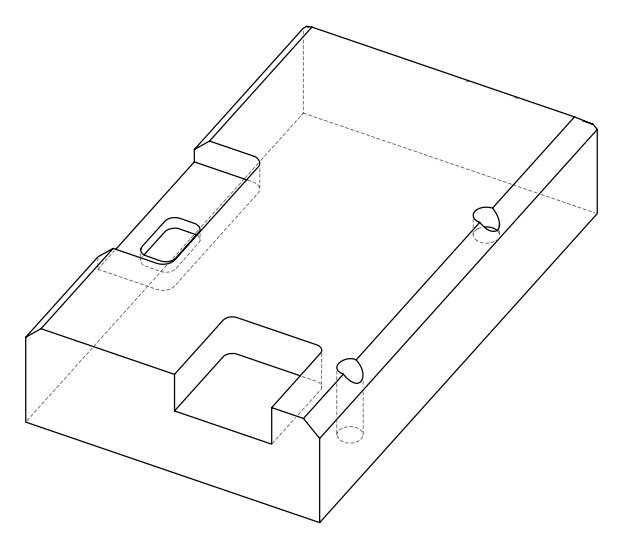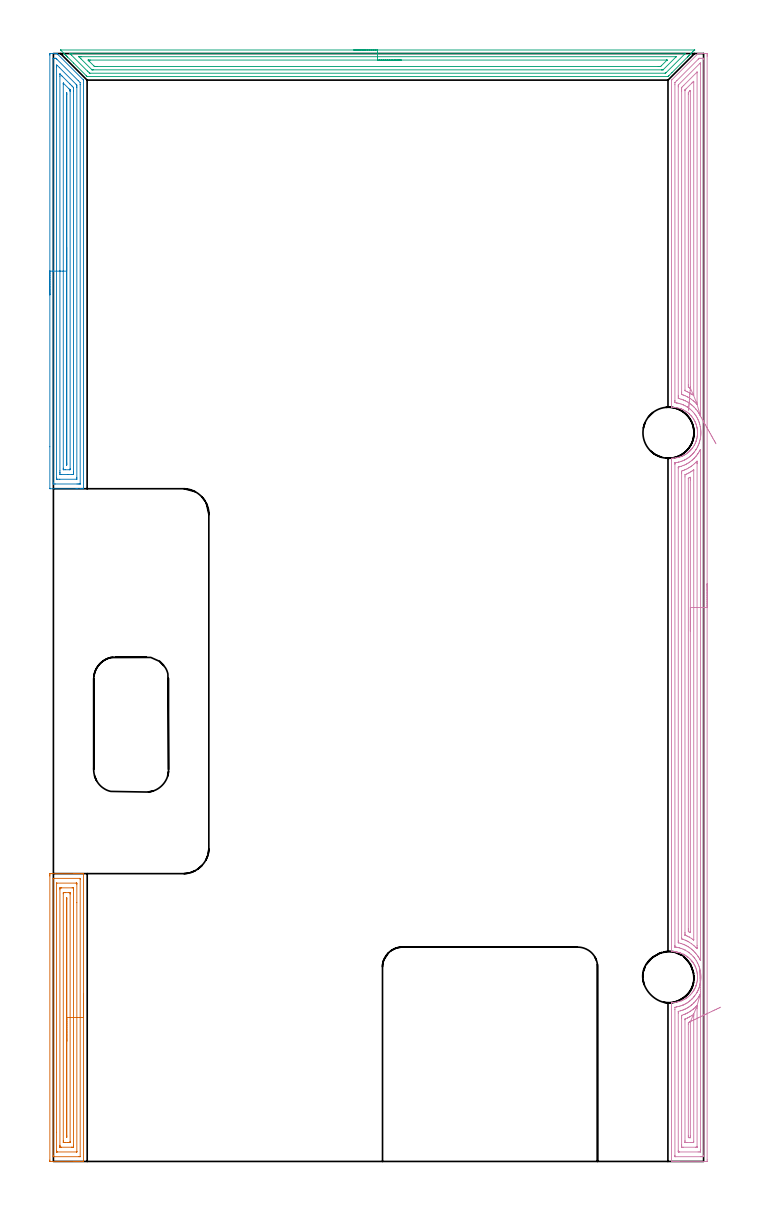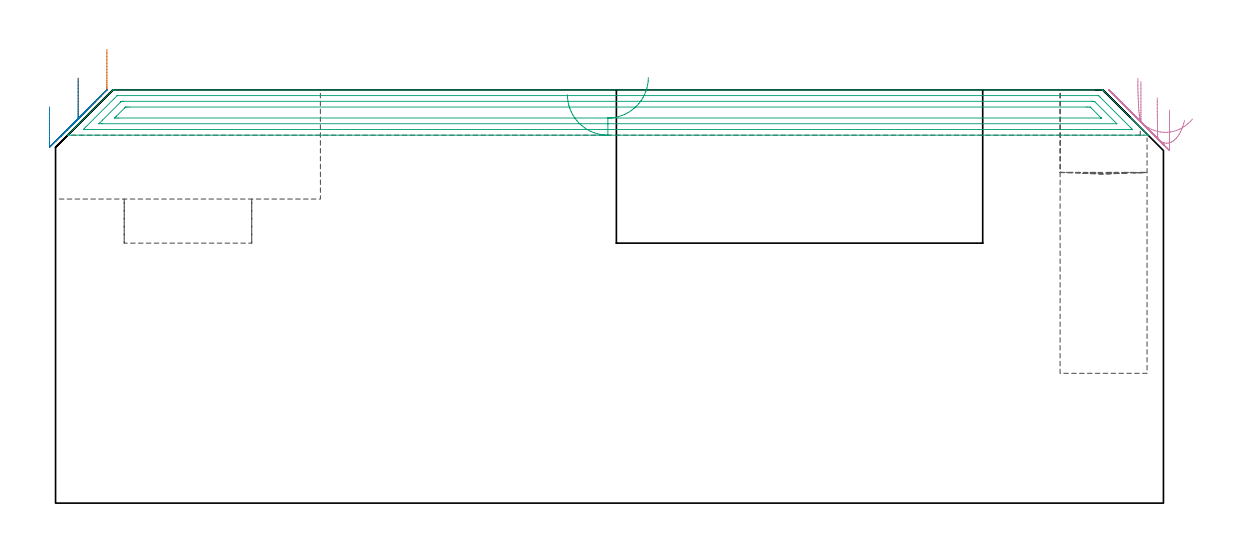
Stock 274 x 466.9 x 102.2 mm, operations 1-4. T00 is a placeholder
(PLAN: 9 operations, 2 tool changes, 96.5 min)
(1 AREA_MILL | FG_CHAMFER_SURFACE | UGT0205_001 | 5.99 min | 12941 mm3)
(2 AREA_MILL_1 | FG_CHAMFER_SURFACE_1 | UGT0205_001 | 8.75 min | 19200 mm3)
(3 AREA_MILL_2 | FG_CHAMFER_SURFACE_2 | UGT0205_001 | 8.49 min | 16510 mm3)
(4 AREA_MILL_3 | FG_CHAMFER_SURFACE_3 | UGT0205_001 | 21.72 min | 51823 mm3)
(5 MILL_RECTANGULAR_POCKET | POCKET_RECTANGULAR_STRAIGHT | NXT0201_012 | Follow Part, ap 4, ae 75% | 3.31 min | 65140 mm3)
(6 MILL_SLOT | SLOT_PARTIAL_RECTANGULAR | NXT0201_012 | Follow Part, ap 4, ae 75% | 20.28 min | 309011 mm3)
(7 MILL_SLOT_1 | SLOT_PARTIAL_RECTANGULAR_1 | NXT0201_012 | Follow Part, ap 4, ae 75% | 26.39 min | 237697 mm3)
(8 MILL_BLIND_HOLE_FROM_SOLID_MATERIAL | STEP1POCKET | NXT0201_012 | Spiral | 1.52 min | 24594 mm3)
(9 INDEXABLE_INSERT_DRILL_BLIND_HOLE_FROM_SOLID | STEP1POCKET_1 | NXT0302_014 | 0.09 min | 6547 mm3)
(TOOL UGT0205_001 | Chamfer Mill 20 x 3 x 45 deg. | D20 FL50 Z2)
(TOOL NXT0201_012 | ENDMILL 16mm [2P460-1600-NA 1630] | D16 FL38 Z6)
(TOOL NXT0302_014 | Index. Insert Drill 21.5mm [880-D2150L25-03] | D21.5 PA176 FL65 Z2)
(OP 1 AREA_MILL)
G17 G21 G94 G90
T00 M6
G54
G17 G0 G90 X12.7 Y70.65 S1061 M3
G43 Z112.2 H0
G94 G1 Y70.612 Z111.328 F250.
Y70.498 Z110.463
Y70.309 Z109.612
Y70.047 Z108.78
Y69.713 Z107.974
Y69.31 Z107.2
Y68.841 Z106.464
Y68.31 Z105.772
Y67.721 Z105.129
Y67.078 Z104.539
Y66.386 Z104.008
Y65.65 Z103.54
Y64.876 Z103.137
Y64.07 Z102.803
Y63.238 Z102.541
Y62.386 Z102.352
Y61.522 Z102.238
Y60.65 Z102.2
Y0.127
X12.694 Y0.01 Z102.192
X12.429 Y0. Z101.927
X11.721 Z101.22
X10.961 Z100.46
X10.458 Z99.954
X10.206 Z99.703
X9.574 Z99.071
X9.323 Z98.82
X8.691 Z98.185
X-1.245 Z88.252
X-1.342 Y0.002 Z88.155
X-1.491 Y0.01 Z88.005
X-1.499 Y0.16 Z87.999
X-1.5 Y0.572 Z88.
Y120.318
X-1.499 Y120.728 Z88.001
X-1.494 Y121.202 Z88.003
X-1.491 Y121.292 Z88.006
X-1.024 Y121.296 Z88.473
X-0.457 Y121.3 Z89.04
X8.691 Z98.185
X9.323 Z98.82
X9.574 Z99.071
X10.206 Z99.703
X10.458 Z99.954
X10.961 Z100.46
X11.721 Z101.22
X12.224 Z101.723
X12.43 Y121.299 Z101.929
X12.694 Y121.29 Z102.192
X12.7 Y121.173 Z102.2
Y60.65
X11.286 Z100.786
X11.285 Y2.143 Z100.785
X11.284 Y2.039 Z100.784
X11.282 Y2.015 Z100.782
X11.28 Y2.01 Z100.78
X11.255 Y2.007 Z100.755
X11.156 Y2.003 Z100.656
X10.807 Y2. Z100.307
X0.207 Y2.001 Z89.707
X0.018 Y2.006 Z89.518
X-0.061 Y2.01 Z89.439
X-0.079 Y2.02 Z89.421
X-0.081 Y2.054 Z89.419
X-0.084 Y2.135 Z89.416
X-0.086 Y2.296 Z89.414
Y2.352
X-0.085 Y119.157 Z89.415
X-0.084 Y119.261 Z89.416
X-0.082 Y119.285 Z89.418
X-0.08 Y119.29 Z89.42
X-0.055 Y119.293 Z89.445
X0.044 Y119.297 Z89.544
X0.393 Y119.3 Z89.893
X10.993 Y119.299 Z100.493
X11.182 Y119.294 Z100.682
X11.261 Y119.29 Z100.761
X11.279 Y119.28 Z100.779
X11.281 Y119.246 Z100.781
X11.284 Y119.165 Z100.784
X11.286 Y119.004 Z100.786
Y118.948
Y60.65
X9.872 Z99.372
X9.871 Y4.132 Z99.371
X9.87 Y4.057 Z99.37
X9.868 Y4.021 Z99.368
X9.866 Y4.011 Z99.366
X9.836 Y4.007 Z99.336
X9.705 Y4.001 Z99.205
X1.626 Y4. Z91.126
X1.495 Y4.002 Z90.995
X1.408 Y4.005 Z90.908
X1.342 Y4.01 Z90.842
X1.335 Y4.035 Z90.835
X1.333 Y4.132 Z90.833
X1.329 Y4.43 Z90.829
X1.328 Y12.275 Z90.828
X1.329 Y117.168 Z90.829
X1.33 Y117.243 Z90.83
X1.332 Y117.279 Z90.832
X1.334 Y117.289 Z90.834
X1.364 Y117.293 Z90.864
X1.495 Y117.299 Z90.995
X9.574 Y117.3 Z99.074
X9.705 Y117.298 Z99.205
X9.793 Y117.295 Z99.293
X9.858 Y117.29 Z99.358
X9.865 Y117.265 Z99.365
X9.867 Y117.168 Z99.367
X9.871 Y116.87 Z99.371
X9.872 Y109.062 Z99.372
Y60.65
X8.457 Z97.957
Y6.802
X8.454 Y6.151 Z97.954
X8.451 Y6.055 Z97.951
X8.448 Y6.01 Z97.948
X8.405 Y6.008 Z97.905
X8.206 Y6.004 Z97.706
X7.808 Y6. Z97.308
X7.721 Z97.221
X3.305 Z92.805
X2.968 Y6.002 Z92.468
X2.799 Y6.006 Z92.299
X2.759 Y6.01 Z92.259
X2.749 Y6.014 Z92.249
X2.747 Y6.027 Z92.247
X2.745 Y6.081 Z92.245
X2.743 Y6.566 Z92.243
Y6.802
Y114.498
X2.746 Y115.149 Z92.246
X2.749 Y115.245 Z92.249
X2.752 Y115.29 Z92.252
X2.795 Y115.292 Z92.295
X2.994 Y115.296 Z92.494
X3.392 Y115.3 Z92.892
X3.479 Z92.979
X7.895 Z97.395
X8.232 Y115.298 Z97.732
X8.401 Y115.294 Z97.901
X8.441 Y115.29 Z97.941
X8.451 Y115.286 Z97.951
X8.453 Y115.273 Z97.953
X8.455 Y115.219 Z97.955
X8.457 Y114.734 Z97.957
Y114.498
Y60.65
X7.043 Z96.543
Y8.464
X7.041 Y8.344 Z96.541
X7.036 Y8.106 Z96.536
X7.027 Y8.009 Z96.527
X6.997 Y8.006 Z96.497
X6.925 Y8.004 Z96.425
X6.619 Y8. Z96.119
X6.042 Z95.542
X4.853 Z94.353
X4.275 Y8.002 Z93.775
X4.193 Y8.006 Z93.693
X4.171 Y8.009 Z93.671
X4.164 Y8.014 Z93.664
X4.162 Y8.066 Z93.662
X4.159 Y8.224 Z93.659
X4.157 Y8.701 Z93.657
Y112.836
X4.159 Y112.956 Z93.659
X4.164 Y113.194 Z93.664
X4.173 Y113.291 Z93.673
X4.203 Y113.294 Z93.703
X4.275 Y113.296 Z93.775
X4.581 Y113.3 Z94.081
X5.158 Z94.658
X6.347 Z95.847
X6.925 Y113.298 Z96.425
X7.007 Y113.294 Z96.507
X7.029 Y113.291 Z96.529
X7.036 Y113.286 Z96.536
X7.038 Y113.234 Z96.538
X7.041 Y113.075 Z96.541
X7.043 Y112.837 Z96.543
Y112.718
Y60.65
X5.629 Z95.129
Y10.778
X5.625 Y10.362 Z95.125
X5.622 Y10.305 Z95.122
X5.601 Y10.081 Z95.101
X5.578 Y10.362 Z95.078
X5.575 Y10.421 Z95.075
X5.572 Y10.836 Z95.072
Y110.521
X5.576 Y110.938 Z95.076
X5.578 Y110.995 Z95.078
X5.599 Y111.219 Z95.099
X5.622 Y110.938 Z95.122
X5.625 Y110.879 Z95.125
X5.628 Y110.464 Z95.128
X5.629 Y60.65 Z95.129
Y59.778 Z95.167
Y58.913 Z95.281
Y58.062 Z95.47
Y57.23 Z95.732
Y56.424 Z96.066
Y55.65 Z96.469
Y54.914 Z96.937
Y54.222 Z97.468
Y53.579 Z98.058
Y52.99 Z98.701
Y52.458 Z99.393
Y51.99 Z100.129
Y51.587 Z100.903
Y51.253 Z101.709
Y50.991 Z102.541
Y50.802 Z103.392
Y50.688 Z104.257
Y50.65 Z105.129
G0 Z112.2
M5
M2
(OP 2 AREA_MILL_1)
G17 G21 G94 G90
T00 M6
G54
G17 G0 G90 X-1.5 Y365.2 S1061 M3
G43 Z112.2 H0
Z98.
G94 G1 Y365.238 Z97.128 F250.
Y365.352 Z96.264
Y365.541 Z95.412
Y365.803 Z94.58
Y366.137 Z93.774
Y366.54 Z93.
Y367.008 Z92.264
Y367.54 Z91.572
Y368.129 Z90.929
Y368.772 Z90.34
Y369.464 Z89.808
Y370.2 Z89.34
Y370.974 Z88.937
Y371.78 Z88.603
Y372.612 Z88.341
Y373.464 Z88.152
Y374.328 Z88.038
Y375.2 Z88.
Y466.287
X-1.498 Y466.494 Z88.002
X-1.491 Y466.897 Z88.005
X-1.353 Y466.9 Z88.144
X-0.141 Z89.355
X0.511 Z90.011
X1.184 Z90.683
X1.297 Z90.796
X1.51 Y466.89 Z91.005
X1.626 Y466.775 Z91.124
X1.668 Y466.733 Z91.166
X12.666 Y455.735 Z102.165
X12.677 Y455.722 Z102.176
X12.695 Y455.695 Z102.19
X12.7 Y455.571 Z102.2
Y283.667
X12.697 Y283.509 Z102.188
X12.688 Y283.507 Z102.179
X12.345 Y283.5 Z101.844
X12. Z101.5
X11.341 Z100.836
X10.128 Z99.625
X9.574 Z99.069
X-1.302 Y283.501 Z88.196
X-1.492 Y283.51 Z88.006
X-1.499 Y283.701 Z87.999
X-1.5 Y301.192 Z88.
Y375.2
X-0.086 Z89.414
X-0.085 Y464.71 Z89.415
X-0.084 Y464.815 Z89.416
X-0.081 Y464.866 Z89.419
X-0.08 Y464.884 Z89.42
X-0.047 Y464.89 Z89.453
X0.35 Y464.898 Z89.85
X0.742 Y464.899 Z90.242
X0.874 Y464.898 Z90.374
X0.979 Y464.894 Z90.479
X1.047 Y464.89 Z90.547
X1.091 Y464.849 Z90.591
X1.448 Y464.501 Z90.948
X10.458 Y455.492 Z99.958
X11.266 Y454.678 Z100.766
X11.284 Y453.842 Z100.784
X11.285 Y453.785 Z100.785
Y285.69
X11.284 Y285.585 Z100.784
X11.281 Y285.534 Z100.781
X11.28 Y285.516 Z100.78
X11.247 Y285.51 Z100.747
X10.85 Y285.502 Z100.35
X10.458 Y285.501 Z99.958
X9.969 Y285.5 Z99.469
X0.742 Y285.501 Z90.242
X0.252 Y285.503 Z89.752
X0.026 Y285.51 Z89.526
X-0.079 Y285.516 Z89.421
X-0.085 Y285.843 Z89.415
Y285.899
X-0.086 Y375.2 Z89.414
X1.328 Z90.828
X1.329 Y461.228 Z90.829
X1.333 Y461.822 Z90.833
X1.335 Y462.115 Z90.835
X1.626 Y461.868 Z91.126
X1.677 Y461.822 Z91.177
X2.509 Y460.992 Z92.009
X9.574 Y453.925 Z99.074
X9.713 Y453.785 Z99.213
X9.854 Y453.634 Z99.354
X9.864 Y453.491 Z99.364
X9.869 Y452.892 Z99.369
X9.871 Y452.592 Z99.371
Y288.278
X9.867 Y287.685 Z99.367
X9.865 Y287.537 Z99.365
X9.861 Y287.51 Z99.361
X9.818 Y287.506 Z99.318
X9.756 Y287.501 Z99.256
X2.692 Y287.5 Z92.192
X1.808 Y287.501 Z91.308
X1.626 Y287.503 Z91.126
X1.443 Y287.509 Z90.943
X1.335 Y287.515 Z90.835
X1.332 Y287.585 Z90.832
X1.331 Y287.685 Z90.831
X1.329 Y287.985 Z90.829
X1.328 Y375.2 Z90.828
X2.743 Z92.243
Y457.357
X2.745 Y458.011 Z92.245
X2.748 Y458.25 Z92.248
X2.75 Y458.286 Z92.25
X2.757 Y458.282 Z92.257
X2.798 Y458.25 Z92.298
X3.392 Y457.659 Z92.892
X3.695 Y457.357 Z93.195
X6.925 Y454.127 Z96.425
X7.266 Y453.785 Z96.766
X7.808 Y453.239 Z97.308
X8.148 Y452.892 Z97.648
X8.45 Y452.558 Z97.95
X8.455 Y452.238 Z97.955
X8.457 Y451.106 Z97.957
Y290.601
X8.456 Y290.364 Z97.956
X8.45 Y289.715 Z97.95
X8.442 Y289.51 Z97.942
X7.779 Y289.5 Z97.279
X6.042 Z95.542
X3.363 Z92.863
X2.959 Y289.506 Z92.459
X2.763 Y289.51 Z92.263
X2.75 Y289.619 Z92.25
X2.745 Y290.126 Z92.245
X2.743 Y290.364 Z92.243
Y291.021
Y375.2
X4.157 Z93.657
Y454.024
X4.158 Y454.263 Z93.658
X4.161 Y454.422 Z93.661
X4.163 Y454.434 Z93.663
X4.164 Z93.664
X4.176 Y454.425 Z93.676
X4.199 Y454.403 Z93.699
X6.603 Y451.999 Z96.103
X6.925 Y451.674 Z96.425
X6.993 Y451.602 Z96.493
X7.025 Y451.565 Z96.525
X7.036 Y451.53 Z96.536
X7.038 Y451.464 Z96.538
X7.042 Y451.225 Z96.542
X7.043 Y451.106 Z96.543
Y450.986
Y292.031
X7.036 Y291.52 Z96.536
X7.004 Y291.51 Z96.504
X6.925 Y291.507 Z96.425
X6.683 Y291.501 Z96.183
X4.918 Y291.5 Z94.418
X4.275 Y291.507 Z93.775
X4.184 Y291.51 Z93.684
X4.164 Y291.513 Z93.664
X4.161 Y291.632 Z93.661
X4.159 Y291.791 Z93.659
X4.157 Y292.031 Z93.657
Y292.15
Y375.2
X5.571 Z95.071
Y449.795
X5.576 Y450.213 Z95.076
X5.578 Y450.27 Z95.078
X5.599 Y450.477 Z95.099
X5.622 Y450.213 Z95.122
X5.628 Y449.795 Z95.128
Y449.737
X5.629 Y294.354 Z95.129
X5.627 Y293.936 Z95.127
X5.623 Y293.555 Z95.123
X5.622 Y293.516 Z95.122
X5.585 Y293.505 Z95.085
X5.578 Y293.51 Z95.078
X5.575 Y293.515 Z95.075
X5.571 Y293.936 Z95.071
Y293.995
Y375.2
Y376.072 Z95.109
Y376.936 Z95.223
Y377.788 Z95.412
Y378.62 Z95.674
Y379.426 Z96.008
Y380.2 Z96.411
Y380.936 Z96.88
Y381.628 Z97.411
Y382.271 Z98.
Y382.86 Z98.643
Y383.392 Z99.335
Y383.86 Z100.071
Y384.263 Z100.845
Y384.597 Z101.651
Y384.859 Z102.483
Y385.048 Z103.335
Y385.162 Z104.2
Y385.2 Z105.071
G0 Z112.2
M5
M2
(OP 3 AREA_MILL_2)
G17 G21 G94 G90
T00 M6
G54
G17 G0 G90 X126.6 Y468.4 S1061 M3
G43 Z112.2 H0
Z101.
G94 G1 X126.638 Z100.128 F250.
X126.752 Z99.264
X126.941 Z98.412
X127.203 Z97.58
X127.537 Z96.774
X127.94 Z96.
X128.409 Z95.264
X128.94 Z94.572
X129.529 Z93.929
X130.172 Z93.34
X130.864 Z92.809
X131.6 Z92.34
X132.374 Z91.937
X133.18 Z91.603
X134.012 Z91.341
X134.864 Z91.152
X135.729 Z91.038
X136.6 Z91.
X270.131
X270.188 Y468.399 Z90.999
Y468.396 Z91.002
Y468.389 Z91.009
X270.123 Y468.323 Z91.076
X269.983 Y468.183 Z91.217
X269.411 Y467.609 Z91.787
X268.901 Y467.101 Z92.299
X268.7 Y466.899 Z92.499
X268.538 Y466.735 Z92.66
X268.378 Y466.577 Z92.82
X268.254 Y466.453 Z92.945
X268.1 Y466.298 Z93.097
X267.95 Y466.149 Z93.249
X267.808 Y466.007 Z93.391
X267.663 Y465.861 Z93.535
X267.521 Y465.72 Z93.677
X267.361 Y465.56 Z93.837
X267.225 Y465.423 Z93.973
X260.667 Y458.867 Z100.533
X259.354 Y457.553 Z101.845
X259.328 Y457.528 Z101.871
X259.062 Y457.264 Z102.133
X258.994 Y457.204 Z102.189
X258.882 Y457.2 Z102.2
X14.318
X14.205 Y457.204 Z102.189
X14.132 Y457.266 Z102.13
X13.872 Y457.528 Z101.871
X13.846 Y457.553 Z101.845
X8.516 Y462.883 Z96.515
X5.975 Y465.423 Z93.973
X5.839 Y465.56 Z93.838
X5.679 Y465.72 Z93.677
X5.537 Y465.861 Z93.535
X5.392 Y466.007 Z93.391
X5.25 Y466.149 Z93.249
X5.1 Y466.298 Z93.097
X4.946 Y466.453 Z92.945
X4.822 Y466.577 Z92.82
X4.663 Y466.735 Z92.66
X4.5 Y466.899 Z92.499
X3.009 Y468.392 Z91.006
X3.116 Y468.398 Z91.002
X3.161 Y468.4 Z91.
X136.6
Y466.986 Z92.414
X265.833 Y466.985 Z92.415
X266.023 Y466.984 Z92.416
X266.217 Y466.982 Z92.418
X266.316 Y466.978 Z92.422
X266.271 Y466.929 Z92.471
X266.119 Y466.771 Z92.629
X266.023 Y466.672 Z92.728
X265.833 Y466.483 Z92.917
X258.324 Y458.975 Z100.425
X257.989 Y458.645 Z100.755
X257.96 Y458.622 Z100.778
X257.941 Y458.619 Z100.781
X257.894 Y458.616 Z100.784
X257.799 Y458.615 Z100.785
X15.386
X15.299 Y458.617 Z100.783
X15.256 Y458.62 Z100.78
X15.238 Y458.623 Z100.777
X15.211 Y458.644 Z100.756
X14.548 Y459.302 Z100.098
X14.318 Y459.531 Z99.869
X7.552 Y466.298 Z93.102
X7.178 Y466.675 Z92.725
X6.931 Y466.931 Z92.469
X6.889 Y466.979 Z92.421
X6.974 Y466.981 Z92.419
X7.178 Y466.984 Z92.416
X7.368 Y466.985 Z92.415
X8.07 Y466.986 Z92.414
X136.6
Y465.572 Z93.828
X262.35 Y465.571 Z93.829
X262.452 Y465.568 Z93.832
X262.455 Y465.566 Z93.834
X262.456 Y465.561 Z93.839
X262.452 Y465.553 Z93.847
X257.077 Y460.177 Z99.223
X256.977 Y460.084 Z99.316
X256.936 Y460.047 Z99.353
X256.894 Y460.035 Z99.365
X256.809 Y460.033 Z99.367
X256.507 Y460.029 Z99.371
X256.356
X256.204 Y460.028 Z99.372
X16.845 Y460.029 Z99.371
X16.542 Y460.031 Z99.369
X16.341 Y460.034 Z99.366
X16.274 Y460.036 Z99.364
X16.261 Y460.046 Z99.354
X16.232 Y460.071 Z99.329
X16.122 Y460.177 Z99.223
X16.103 Y460.196 Z99.204
X11.64 Y464.659 Z94.741
X10.878 Y465.423 Z93.977
X10.748 Y465.556 Z93.844
X10.747 Y465.567 Z93.833
X10.748 Y465.568 Z93.832
X11.489 Y465.571 Z93.829
X11.64
X136.6 Y465.572 Z93.828
Y464.157 Z95.243
X258.498
X258.549 Y464.156 Z95.244
X258.581 Y464.153 Z95.247
X258.59 Y464.15 Z95.25
X258.588 Y464.145 Z95.255
X258.555 Y464.106 Z95.294
X258.5 Y464.049 Z95.351
X256.204 Y461.754 Z97.646
X255.961 Y461.519 Z97.881
X255.895 Y461.455 Z97.945
X255.798 Y461.449 Z97.951
X255.312 Y461.445 Z97.955
X254.912 Y461.443 Z97.957
X18.381
X17.888 Y461.444 Z97.956
X17.485 Y461.446 Z97.954
X17.367 Y461.45 Z97.95
X17.306 Y461.455 Z97.945
X17.181 Y461.575 Z97.825
X16.996 Y461.754 Z97.646
X15.075 Y463.674 Z95.726
X14.945 Y463.807 Z95.593
X14.704 Y464.057 Z95.343
X14.621 Y464.152 Z95.248
X14.648 Y464.153 Z95.247
X14.72 Y464.155 Z95.245
X15.211 Y464.157 Z95.243
X15.61
X136.6
X137.472 Z95.281
X138.337 Z95.395
X139.188 Z95.583
X140.02 Z95.846
X140.826 Z96.18
X141.6 Z96.582
X142.336 Z97.051
X143.028 Z97.582
X143.671 Z98.172
X144.261 Z98.815
X144.792 Z99.507
X145.26 Z100.243
X145.663 Z101.017
X145.997 Z101.823
X146.259 Z102.655
X146.448 Z103.506
X146.562 Z104.371
X146.6 Z105.243
G0 Z112.2
M5
M2
(OP 4 AREA_MILL_3)
G17 G21 G94 G90
T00 M6
G54
G17 G0 G90 X275.5 Y243.45 S1061 M3
G43 Z112.2 H0
Z97.2
G94 G1 Y243.412 Z96.328 F250.
Y243.298 Z95.463
Y243.109 Z94.612
Y242.847 Z93.78
Y242.513 Z92.974
Y242.11 Z92.2
Y241.642 Z91.464
Y241.11 Z90.772
Y240.521 Z90.129
Y239.878 Z89.54
Y239.186 Z89.008
Y238.45 Z88.54
Y237.676 Z88.137
Y236.87 Z87.803
Y236.038 Z87.541
Y235.186 Z87.352
Y234.322 Z87.238
Y233.45 Z87.2
Y0.624
X275.499 Y0.024 Z87.199
X275.497 Y0.002 Z87.201
X275.462 Y0. Z87.235
X263.593 Z99.101
X263.061 Z99.636
X262.712 Z99.984
X262.18 Z100.516
X261.831 Z100.864
X261.133 Z101.567
X260.856 Z101.844
X260.503 Y0.006 Z102.187
Y0.007 Z102.188
X260.5 Y0.175 Z102.2
Y0.177
Y66.763
X260.502 Y66.942 Z102.189
X260.69 Y66.951 Z102.003
X260.859 Y66.955 Z101.84
X260.891 Y66.957 Z101.809
X260.997 Y66.962 Z101.703
X261.237 Y66.973 Z101.458
X261.39 Y66.988 Z101.303
X262.114 Y67.056 Z100.581
X262.993 Y67.21 Z99.706
X263.593 Y67.368 Z99.105
X263.87 Y67.441 Z98.829
X264.501 Y67.656 Z98.199
X264.698 Y67.724 Z98.001
X264.746 Y67.744 Z97.953
X264.915 Y67.82 Z97.781
X265.217 Y67.954 Z97.483
X265.623 Y68.152 Z97.076
X265.797 Y68.246 Z96.902
X266.037 Y68.377 Z96.662
X266.108 Y68.419 Z96.591
X266.445 Y68.617 Z96.254
X266.499 Y68.652 Z96.199
X266.783 Y68.848 Z95.915
X266.942 Y68.957 Z95.757
X267.119 Y69.088 Z95.58
X267.377 Y69.28 Z95.323
X267.659 Y69.511 Z95.041
X268.253 Y70.062 Z94.445
X268.586 Y70.404 Z94.112
X269.13 Y71.039 Z93.569
X269.33 Y71.297 Z93.368
X269.356 Y71.336 Z93.341
X269.636 Y71.74 Z93.062
X269.926 Y72.191 Z92.772
X269.99 Y72.298 Z92.707
X270.006 Y72.325 Z92.692
X270.21 Y72.702 Z92.488
X270.313 Y72.907 Z92.386
X270.402 Y73.084 Z92.297
X270.599 Y73.529 Z92.098
X270.644 Y73.64 Z92.055
X270.695 Y73.767 Z92.004
X270.752 Y73.913 Z91.943
X270.778 Y73.978 Z91.918
X270.821 Y74.094 Z91.877
X270.883 Y74.267 Z91.815
X271.062 Y74.871 Z91.635
X271.175 Y75.317 Z91.523
X271.266 Y75.765 Z91.43
X271.339 Y76.211 Z91.358
X271.392 Y76.658 Z91.306
X271.404 Y76.806 Z91.294
X271.425 Y77.104 Z91.269
X271.431 Y77.327 Z91.258
X271.439 Y77.462
Y77.481 Z91.257
Y77.488
X271.442 Y77.551 Z91.255
X271.44 Y77.688 Z91.253
X271.439 Y77.977 Z91.258
X271.438 Y77.998 Z91.257
X271.431 Y78.074
X271.417 Y78.445 Z91.281
X271.415 Y78.462 Z91.282
X271.394 Y78.676 Z91.299
X271.378 Y78.866 Z91.32
X271.376 Y78.892 Z91.322
X271.324 Y79.275 Z91.372
X271.316 Y79.338 Z91.38
X271.237 Y79.786 Z91.46
X271.14 Y80.232 Z91.559
X271.037 Y80.616 Z91.661
X271.02 Y80.68 Z91.678
X270.886 Y81.125 Z91.812
X270.718 Y81.579 Z91.982
X270.536 Y82.018 Z92.161
X270.372 Y82.37 Z92.327
X270.326 Y82.468 Z92.373
X270.129 Y82.85 Z92.568
X270.097 Y82.912 Z92.6
X270.005 Y83.075 Z92.691
X269.869 Y83.297 Z92.826
X269.78 Y83.443 Z92.917
X269.763 Y83.47 Z92.935
X269.582 Y83.744 Z93.116
X269.542 Y83.805 Z93.156
X269.469 Y83.903 Z93.227
X269.368 Y84.042 Z93.331
X269.23 Y84.23 Z93.47
X269.148 Y84.34 Z93.551
X269.13 Y84.364 Z93.569
X269.043 Y84.474 Z93.657
X268.995 Y84.534 Z93.705
X268.855 Y84.699 Z93.845
X268.632 Y84.936 Z94.067
X268.253 Y85.339 Z94.446
X267.994 Y85.592 Z94.705
X267.559 Y85.961 Z95.137
X267.377 Y86.118 Z95.323
X267.365 Y86.127 Z95.335
X267.119 Y86.317 Z95.577
X266.972 Y86.425 Z95.727
X266.891 Y86.485 Z95.809
X266.5 Y86.744 Z96.2
X266.287 Y86.872 Z96.413
X266.065 Y87.007 Z96.635
X266.002 Y87.041 Z96.698
X265.797 Y87.154 Z96.9
X265.622 Y87.251 Z97.076
X265.491 Y87.319 Z97.208
X265.375 Y87.379 Z97.323
X264.747 Y87.65 Z97.953
X264.31 Y87.818 Z98.389
X264.214 Y87.849 Z98.485
X264.034 Y87.906 Z98.661
X263.868 Y87.96 Z98.828
X263.651 Y88.019 Z99.048
X262.993 Y88.197 Z99.707
X262.814 Y88.238 Z99.885
X262.635 Y88.272 Z100.064
X262.58 Y88.28 Z100.119
X262.114 Y88.344 Z100.582
X261.831 Y88.371 Z100.863
X261.239 Y88.428 Z101.46
X260.885 Y88.446 Z101.814
X260.504 Y88.455 Z102.188
X260.503 Z102.189
X260.5 Y88.66 Z102.2
Y295.567
X260.505 Y296.342 Z102.191
X260.837 Y296.353 Z101.86
X261.238 Y296.373 Z101.459
X262.029 Y296.435 Z100.671
X262.116 Y296.448 Z100.583
X262.991 Y296.61 Z99.704
X263.593 Y296.768 Z99.101
X263.869 Y296.84 Z98.829
X264.309 Y296.982 Z98.389
X264.475 Y297.045 Z98.223
X264.746 Y297.148 Z97.953
X264.971 Y297.243 Z97.728
X265.173 Y297.328 Z97.526
X265.226 Y297.354 Z97.474
X265.356 Y297.42 Z97.34
X265.432 Y297.457 Z97.266
X265.623 Y297.552 Z97.076
X265.756 Y297.624 Z96.944
X266.065 Y297.793 Z96.635
X266.5 Y298.055 Z96.199
X266.754 Y298.222 Z95.944
X267.189 Y298.546 Z95.51
X267.377 Y298.686 Z95.323
X267.596 Y298.869 Z95.104
X267.89 Y299.115 Z94.809
X267.918 Y299.142 Z94.78
X268. Y299.221 Z94.696
X268.073 Y299.29 Z94.626
X268.23 Y299.44 Z94.469
X268.253 Y299.462 Z94.445
X268.294 Y299.506 Z94.402
X268.361 Y299.576 Z94.338
X268.514 Y299.738 Z94.184
X268.588 Y299.816 Z94.108
X268.667 Y299.899 Z94.032
X268.771 Y300.008 Z93.928
X268.793 Y300.036 Z93.905
X268.881 Y300.143 Z93.814
X269.129 Y300.44 Z93.568
X269.222 Y300.564 Z93.475
X269.272 Y300.631 Z93.424
X269.476 Y300.902 Z93.223
X269.749 Y301.309 Z92.951
X269.763 Y301.332 Z92.937
X270.049 Y301.795 Z92.651
X270.091 Y301.875 Z92.609
X270.28 Y302.239 Z92.417
X270.497 Y302.689 Z92.202
X270.682 Y303.133 Z92.014
X270.852 Y303.582 Z91.842
X270.862 Y303.611 Z91.832
X270.882 Y303.666 Z91.814
X270.927 Y303.817 Z91.772
X270.938 Y303.857 Z91.761
X270.992 Y304.058 Z91.7
X271.085 Y304.379 Z91.61
X271.112 Y304.475 Z91.582
X271.119 Y304.504 Z91.575
X271.22 Y304.921 Z91.479
X271.303 Y305.369 Z91.396
X271.322 Y305.502 Z91.377
X271.366 Y305.815 Z91.332
X271.387 Y306.047 Z91.306
X271.411 Y306.262 Z91.288
X271.412 Y306.278 Z91.287
X271.435 Y306.709 Z91.256
X271.442 Y306.851 Z91.257
X271.443 Y306.868 Z91.256
X271.447 Y307.044 Z91.25
Y307.06
Y307.156
X271.446 Y307.183 Z91.251
X271.442 Y307.324 Z91.256
X271.433 Y307.494 Z91.257
X271.43 Y307.603 Z91.262
X271.415 Y307.835 Z91.279
X271.401 Y308.049 Z91.293
X271.353 Y308.496 Z91.345
X271.284 Y308.943 Z91.411
X271.243 Y309.162 Z91.456
X271.198 Y309.39 Z91.501
X271.115 Y309.727 Z91.584
X271.088 Y309.836 Z91.611
X270.883 Y310.534 Z91.816
X270.816 Y310.729 Z91.884
X270.724 Y310.965 Z91.976
X270.64 Y311.178 Z92.058
X270.446 Y311.623 Z92.251
X270.43 Y311.655 Z92.266
X270.234 Y312.052 Z92.466
X270.208 Y312.101 Z92.492
X270.006 Y312.476 Z92.692
X269.697 Y312.966 Z93.001
X269.397 Y313.409 Z93.302
X269.129 Y313.763 Z93.569
X269.026 Y313.889 Z93.671
X268.906 Y314.036 Z93.792
X268.676 Y314.303 Z94.023
X268.644 Y314.336 Z94.055
X268.253 Y314.742 Z94.446
X268.014 Y314.973 Z94.686
X267.878 Y315.096 Z94.821
X267.768 Y315.196 Z94.931
X267.727 Y315.23 Z94.971
X267.559 Y315.367 Z95.136
X267.376 Y315.519 Z95.322
X267.168 Y315.676 Z95.532
X266.989 Y315.812 Z95.71
X266.821 Y315.929 Z95.878
X266.678 Y316.029 Z96.018
X266.593 Y316.09 Z96.105
X266.54 Y316.123 Z96.16
X266.5 Y316.148 Z96.2
X266.064 Y316.407 Z96.634
X265.623 Y316.649 Z97.076
X265.356 Y316.782 Z97.343
X265.276 Y316.821 Z97.423
X264.915 Y316.987 Z97.782
X264.841 Y317.017 Z97.859
X264.746 Y317.055 Z97.953
X264.661 Y317.087 Z98.038
X264.475 Y317.156 Z98.22
X264.308 Y317.218 Z98.388
X263.869 Y317.36 Z98.829
X262.993 Y317.59 Z99.706
X262.115 Y317.744 Z100.582
X261.238 Y317.827 Z101.459
X260.581 Y317.857 Z102.116
X260.539 Y317.864 Z102.159
X260.505 Y317.884 Z102.193
X260.5 Y317.911 Z102.2
Y455.551
X260.503 Y455.695 Z102.189
X260.633 Y455.833 Z102.066
X271.523 Y466.723 Z91.177
X271.695 Y466.899 Z90.997
X272.223 Y466.9 Z90.476
X272.59 Z90.11
X273.288 Z89.407
X274.518 Z88.179
X275.051 Y466.895 Z87.644
X275.491 Y466.89 Z87.205
X275.494 Y466.726 Z87.203
X275.499 Y466.276 Z87.201
X275.5 Y465.82 Z87.2
Y233.45
X274.086 Z88.614
X274.085 Y2.497 Z88.615
X274.084 Y2.411 Z88.616
X274.079 Y2.017 Z88.621
X273.689 Y2.005 Z89.011
X273.288 Y2.002 Z89.412
X272.812 Y2. Z89.888
X262.014 Y2.001 Z100.686
X261.981 Y2.002 Z100.719
X261.947 Y2.005 Z100.753
X261.925 Y2.009 Z100.775
X261.921 Y2.034 Z100.779
X261.915 Y2.326 Z100.785
Y2.411
Y64.081
X261.919 Y64.885 Z100.781
X261.921 Y64.975 Z100.779
X262.572 Y65.117 Z100.128
X262.712 Y65.146 Z99.988
X263.305 Y65.268 Z99.395
X263.593 Y65.341 Z99.107
X264.005 Y65.452 Z98.695
X264.475 Y65.598 Z98.225
X264.676 Y65.665 Z98.024
X265.242 Y65.869 Z97.458
X265.322 Y65.904 Z97.378
X265.356 Y65.919 Z97.344
X265.92 Y66.191 Z96.78
X266.237 Y66.353 Z96.463
X266.501 Y66.496 Z96.199
X266.97 Y66.763 Z95.73
X267.119 Y66.862 Z95.581
X267.583 Y67.185 Z95.117
X268. Y67.489 Z94.7
X268.094 Y67.561 Z94.606
X268.212 Y67.656 Z94.488
X268.569 Y67.974 Z94.131
X268.881 Y68.258 Z93.819
X269.03 Y68.399 Z93.67
X269.183 Y68.55 Z93.517
X269.468 Y68.852 Z93.232
X269.763 Y69.187 Z92.937
X269.881 Y69.324 Z92.819
X269.98 Y69.444 Z92.72
X270.273 Y69.82 Z92.427
X270.644 Y70.336 Z92.056
X270.988 Y70.883 Z91.712
X271.191 Y71.231 Z91.509
X271.265 Y71.363 Z91.435
X271.31 Y71.449 Z91.39
X271.525 Y71.872 Z91.175
X271.607 Y72.043 Z91.093
X271.644 Y72.125 Z91.056
X271.872 Y72.667 Z90.828
X272.013 Y73.019 Z90.687
X272.126 Y73.331 Z90.574
X272.271 Y73.775 Z90.429
X272.334 Y73.986 Z90.366
X272.407 Y74.249 Z90.293
X272.515 Y74.697 Z90.185
X272.538 Y74.806 Z90.162
X272.66 Y75.443 Z90.04
X272.701 Y75.7 Z89.999
X272.769 Y76.226 Z89.931
X272.804 Y76.594 Z89.896
X272.835 Y77.053 Z89.865
X272.85 Y77.488 Z89.85
X272.848 Y77.934 Z89.852
X272.832 Y78.382 Z89.868
X272.798 Y78.879 Z89.902
X272.758 Y79.275 Z89.942
X272.669 Y79.903 Z90.031
X272.621 Y80.169 Z90.079
X272.438 Y81.031 Z90.262
X272.43 Y81.063 Z90.27
X272.407 Y81.15 Z90.293
X272.166 Y81.957 Z90.534
X272.027 Y82.341 Z90.673
X271.823 Y82.85 Z90.877
X271.525 Y83.521 Z91.175
X271.44 Y83.701 Z91.26
X271.418 Y83.744 Z91.282
X271.299 Y83.974 Z91.401
X270.912 Y84.638 Z91.788
X270.644 Y85.054 Z92.056
X270.303 Y85.532 Z92.397
X270.072 Y85.843 Z92.628
X269.763 Y86.22 Z92.937
X269.576 Y86.425 Z93.124
X268.881 Y87.145 Z93.819
X268.695 Y87.319 Z94.005
X268. Y87.905 Z94.7
X267.592 Y88.213 Z95.108
X267.119 Y88.532 Z95.581
X266.342 Y89. Z96.358
X266.237 Y89.058 Z96.463
X266.147 Y89.107 Z96.553
X265.356 Y89.468 Z97.344
X264.757 Y89.714 Z97.943
X264.475 Y89.806 Z98.225
X263.852 Y90. Z98.848
X263.593 Y90.07 Z99.107
X263.5 Y90.095 Z99.2
X263.049 Y90.2 Z99.652
X262.712 Y90.261 Z99.988
X262.407 Y90.31 Z100.293
X262.038 Y90.356 Z100.662
X261.966 Y90.367 Z100.734
X261.933 Y90.375 Z100.767
X261.921 Y90.38 Z100.779
X261.919 Y90.394 Z100.781
X261.917 Y90.477 Z100.783
X261.914 Y90.81 Z100.786
Y90.894
Y293.779
X261.916 Y294.184 Z100.784
X261.92 Y294.385 Z100.78
X261.921 Y294.405 Z100.779
X261.932 Y294.414 Z100.768
X261.981 Y294.424 Z100.719
X262.063 Y294.438 Z100.637
X262.712 Y294.544 Z99.988
X262.82 Y294.563 Z99.88
X263.362 Y294.673 Z99.338
X263.546 Y294.721 Z99.154
X263.593 Y294.734 Z99.107
X264.235 Y294.917 Z98.465
X264.475 Y294.994 Z98.225
X264.893 Y295.143 Z97.807
X265.356 Y295.326 Z97.344
X265.523 Y295.397 Z97.177
X265.892 Y295.567 Z96.808
X266.121 Y295.685 Z96.579
X266.237 Y295.748 Z96.463
X266.687 Y296.005 Z96.013
X267.119 Y296.264 Z95.581
X267.239 Y296.339 Z95.461
X267.42 Y296.461 Z95.28
X267.754 Y296.71 Z94.946
X268. Y296.899 Z94.7
X268.251 Y297.1 Z94.449
X268.558 Y297.354 Z94.142
X268.728 Y297.51 Z93.972
X268.881 Y297.656 Z93.819
X269.175 Y297.95 Z93.525
X269.464 Y298.248 Z93.236
X269.607 Y298.406 Z93.093
X269.763 Y298.584 Z92.937
X270.013 Y298.888 Z92.687
X270.208 Y299.142 Z92.492
X270.644 Y299.747 Z92.056
X270.76 Y299.918 Z91.94
X270.835 Y300.036 Z91.865
X271.098 Y300.469 Z91.602
X271.353 Y300.929 Z91.347
X271.39 Y300.998 Z91.31
X271.413 Y301.043 Z91.287
X271.525 Y301.275 Z91.175
X271.697 Y301.649 Z91.003
X271.772 Y301.823 Z90.928
X271.957 Y302.279 Z90.743
X272.122 Y302.717 Z90.578
X272.164 Y302.84 Z90.536
X272.393 Y303.611 Z90.307
X272.407 Y303.66 Z90.293
X272.567 Y304.342 Z90.133
X272.598 Y304.504 Z90.102
X272.701 Y305.1 Z89.999
X272.743 Y305.398 Z89.957
X272.797 Y305.896 Z89.903
X272.826 Y306.292 Z89.874
X272.848 Y306.738 Z89.852
X272.855 Y307.186 Z89.845
X272.842 Y307.638 Z89.858
X272.815 Y308.079 Z89.885
X272.766 Y308.609 Z89.934
X272.721 Y308.973 Z89.979
X272.606 Y309.665 Z90.094
X272.565 Y309.867 Z90.135
X272.407 Y310.553 Z90.293
X272.356 Y310.735 Z90.344
X272.348 Y310.761 Z90.352
X272.323 Y310.846 Z90.377
X272.178 Y311.316 Z90.522
X272.062 Y311.655 Z90.638
X271.839 Y312.23 Z90.861
X271.697 Y312.548 Z91.003
X271.525 Y312.915 Z91.175
X271.255 Y313.442 Z91.445
X270.877 Y314.099 Z91.823
X270.725 Y314.336 Z91.975
X270.644 Y314.456 Z92.056
X270.326 Y314.905 Z92.374
X270.082 Y315.23 Z92.618
X269.763 Y315.618 Z92.937
X269.301 Y316.123 Z93.399
X268.881 Y316.546 Z93.819
X268.354 Y317.017 Z94.346
X268. Y317.304 Z94.7
X267.175 Y317.911 Z95.525
X267.119 Y317.947 Z95.581
X267.027 Y318.004 Z95.673
X266.237 Y318.447 Z96.463
X265.534 Y318.805 Z97.166
X265.356 Y318.884 Z97.344
X265.221 Y318.941 Z97.479
X264.475 Y319.206 Z98.225
X263.907 Y319.38 Z98.793
X263.593 Y319.461 Z99.107
X263.218 Y319.555 Z99.482
X262.765 Y319.645 Z99.935
X262.712 Y319.655 Z99.988
X262.464 Y319.698 Z100.236
X261.921 Y319.808 Z100.779
X261.919 Y319.901 Z100.781
X261.916 Y320.103 Z100.784
X261.914 Y320.508 Z100.786
Y320.592
X261.915 Y453.763 Z100.785
X261.919 Y454.567 Z100.781
X261.921 Y454.657 Z100.779
X262.756 Y455.506 Z99.944
X271.738 Y464.489 Z90.962
X272.077 Y464.822 Z90.623
X272.125 Y464.866 Z90.575
X272.155 Y464.89 Z90.545
X272.204 Y464.892 Z90.496
X272.407 Y464.896 Z90.293
X272.883 Y464.9 Z89.817
X273.987 Y464.899 Z88.713
X274.019 Y464.898 Z88.681
X274.053 Y464.895 Z88.647
X274.076 Y464.891 Z88.624
X274.079 Y464.866 Z88.621
X274.085 Y464.574 Z88.615
Y464.489
X274.086 Y233.45 Z88.614
X272.672 Z90.028
X272.671 Y84.994 Z90.029
X272.67 Y84.815 Z90.03
X272.668 Y84.751 Z90.032
X272.667 Y84.736 Z90.033
X272.652 Y84.759 Z90.048
X272.553 Y84.941 Z90.147
X272.407 Y85.211 Z90.293
X272.226 Y85.532 Z90.474
X271.973 Y85.972 Z90.727
X271.674 Y86.425 Z91.026
X271.525 Y86.638 Z91.175
X271.027 Y87.319 Z91.673
X270.644 Y87.784 Z92.056
X270.244 Y88.213 Z92.456
X269.763 Y88.711 Z92.937
X269.336 Y89.107 Z93.364
X268.881 Y89.49 Z93.819
X268.229 Y90. Z94.471
X268. Y90.157 Z94.7
X267.558 Y90.449 Z95.142
X267.119 Y90.706 Z95.581
X266.791 Y90.894 Z95.909
X266.237 Y91.163 Z96.463
X265.74 Y91.398 Z96.96
X265.356 Y91.547 Z97.344
X264.712 Y91.788 Z97.988
X264.475 Y91.859 Z98.225
X264.376 Y91.888 Z98.324
X263.593 Y92.102 Z99.107
X263.419 Y92.151 Z99.281
X263.362 Y92.169 Z99.338
X263.336 Y92.179 Z99.364
X263.334 Y92.235 Z99.366
X263.331 Y92.413 Z99.369
X263.329 Y92.682 Z99.371
Y92.95
Y292.26
X263.332 Y292.529 Z99.368
X263.335 Y292.605 Z99.365
X263.338 Y292.637 Z99.362
X263.352 Y292.642 Z99.348
X263.428 Y292.663 Z99.272
X263.593 Y292.704 Z99.107
X263.737 Y292.739 Z98.963
X264.29 Y292.885 Z98.41
X264.436 Y292.925 Z98.264
X264.475 Y292.936 Z98.225
X264.545 Y292.957 Z98.155
X265.356 Y293.25 Z97.344
X265.73 Y293.4 Z96.97
X266.237 Y293.624 Z96.463
X266.342 Y293.673 Z96.358
X266.558 Y293.779 Z96.142
X266.921 Y293.979 Z95.779
X267.119 Y294.093 Z95.581
X267.478 Y294.309 Z95.222
X268. Y294.634 Z94.7
X268.024 Y294.649 Z94.676
X268.058 Y294.673 Z94.642
X268.528 Y295.031 Z94.172
X268.881 Y295.305 Z93.819
X269.025 Y295.421 Z93.675
X269.2 Y295.567 Z93.5
X269.498 Y295.835 Z93.202
X269.763 Y296.087 Z92.937
X269.949 Y296.271 Z92.751
X270.135 Y296.461 Z92.565
X270.381 Y296.727 Z92.319
X270.644 Y297.02 Z92.056
X270.797 Y297.199 Z91.903
X270.924 Y297.354 Z91.776
X271.187 Y297.698 Z91.513
X271.525 Y298.158 Z91.175
X271.563 Y298.21 Z91.137
X271.589 Y298.248 Z91.111
X271.913 Y298.748 Z90.787
X272.157 Y299.142 Z90.543
X272.249 Y299.301 Z90.451
X272.407 Y299.586 Z90.293
X272.561 Y299.879 Z90.139
X272.645 Y300.036 Z90.055
X272.655 Y300.047 Z90.045
X272.665 Y300.055 Z90.035
X272.671 Y299.767 Z90.029
X272.672 Y233.45 Z90.028
X271.257 Z91.443
Y90.894
X271.256 Y90.273 Z91.444
X271.254 Y90. Z91.446
X271.25 Y89.675 Z91.45
X270.922 Y90. Z91.778
X270.644 Y90.277 Z92.056
X269.979 Y90.894 Z92.721
X269.763 Y91.075 Z92.937
X268.895 Y91.774 Z93.805
X268.876 Y91.788 Z93.824
X268. Y92.346 Z94.7
X267.438 Y92.682 Z95.262
X267.119 Y92.849 Z95.581
X266.788 Y93.017 Z95.912
X266.237 Y93.266 Z96.463
X265.481 Y93.576 Z97.219
X265.356 Y93.621 Z97.344
X265.287 Y93.646 Z97.413
X264.825 Y93.805 Z97.875
X264.773 Y93.825 Z97.927
X264.749 Y93.839 Z97.951
X264.748 Y93.861 Z97.952
X264.745 Y93.973 Z97.955
X264.743 Y94.197 Z97.957
Y289.932
X264.744 Y290.204 Z97.956
X264.747 Y290.822 Z97.953
X264.75 Y290.954 Z97.95
X265.126 Y291.098 Z97.574
X265.296 Y291.159 Z97.404
X265.356 Y291.181 Z97.344
X265.936 Y291.403 Z96.764
X266.237 Y291.529 Z96.463
X266.553 Y291.672 Z96.147
X267.119 Y291.942 Z95.581
X267.152 Y291.958 Z95.548
X267.214 Y291.992 Z95.486
X267.716 Y292.28 Z94.984
X268. Y292.448 Z94.7
X268.267 Y292.614 Z94.433
X268.689 Y292.885 Z94.011
X268.801 Y292.967 Z93.899
X268.881 Y293.027 Z93.819
X269.302 Y293.353 Z93.398
X269.763 Y293.714 Z92.937
X269.842 Y293.779 Z92.858
X270.269 Y294.159 Z92.431
X270.644 Y294.514 Z92.056
X270.724 Y294.592 Z91.976
X270.805 Y294.673 Z91.895
X271.065 Y294.937 Z91.635
X271.203 Y295.076 Z91.497
X271.251 Y295.116 Z91.449
X271.252 Y295.081 Z91.448
X271.255 Y294.673 Z91.445
X271.257 Y294.265 Z91.443
Y294.051
Y233.45
X269.843 Z92.857
Y93.494
X269.841 Y93.412 Z92.859
X269.838 Y93.359 Z92.862
X269.836 Y93.332 Z92.864
X269.824 Y93.338 Z92.876
X269.763 Y93.381 Z92.937
X269.496 Y93.576 Z93.204
X268.881 Y93.974 Z93.819
X268.088 Y94.469 Z94.612
X268. Y94.52 Z94.7
X267.888 Y94.583 Z94.812
X267.119 Y94.961 Z95.581
X266.795 Y95.112 Z95.905
X266.253 Y95.347 Z96.447
X266.215 Y95.363 Z96.485
X266.175 Y95.388 Z96.525
X266.164 Y95.408 Z96.536
X266.161 Y95.44 Z96.539
X266.157 Y96.257 Z96.543
Y96.338
Y288.498
X266.163 Y289.31 Z96.537
X266.164 Y289.385 Z96.536
X266.237 Y289.427 Z96.463
X266.767 Y289.667 Z95.933
X267.119 Y289.831 Z95.581
X267.368 Y289.952 Z95.332
X267.863 Y290.204 Z94.837
X267.952 Y290.253 Z94.748
X268. Y290.281 Z94.7
X268.508 Y290.582 Z94.192
X268.881 Y290.812 Z93.819
X269.055 Y290.922 Z93.645
X269.321 Y291.098 Z93.379
X269.815 Y291.459 Z92.885
X269.832 Y291.469 Z92.868
X269.835 Z92.865
X269.837 Y291.451 Z92.863
X269.841 Y291.343 Z92.859
X269.843 Y291.18 Z92.857
Y291.098
Y233.45
X268.429 Z94.271
Y96.716
X268.427 Y96.571 Z94.273
X268.424 Y96.456 Z94.276
X268.422 Y96.448 Z94.278
X268.417 Y96.447 Z94.283
X268.386 Y96.459 Z94.314
X268.328 Y96.486 Z94.372
X268. Y96.651 Z94.7
X267.671 Y96.819 Z95.029
X267.615 Y96.851 Z95.085
X267.587 Y96.868 Z95.113
X267.578 Y96.892 Z95.122
X267.575 Y97.006 Z95.125
X267.573 Y97.151 Z95.127
X267.571 Y97.585 Z95.129
Y98.044
X267.572 Y287.74 Z95.128
X267.574 Y287.849 Z95.126
X267.577 Y287.902 Z95.123
X267.58 Y287.921 Z95.12
X267.596 Y287.932 Z95.104
X268. Y288.143 Z94.7
X268.18 Y288.234 Z94.52
X268.41 Y288.348 Z94.29
X268.422 Y288.175 Z94.278
X268.425 Y287.985 Z94.275
X268.428 Y287.523 Z94.272
X268.429 Y287.088 Z94.271
Y233.45
Y232.578 Z94.309
Y231.714 Z94.423
Y230.862 Z94.612
Y230.03 Z94.874
Y229.224 Z95.208
Y228.45 Z95.611
Y227.714 Z96.08
Y227.022 Z96.611
Y226.379 Z97.2
Y225.79 Z97.843
Y225.258 Z98.535
Y224.79 Z99.271
Y224.387 Z100.045
Y224.053 Z100.851
Y223.791 Z101.683
Y223.602 Z102.535
Y223.488 Z103.4
Y223.45 Z104.271
G0 Z112.2
X279.215 Y302.471
Z94.619
G1 X279.011 Y302.835 Z93.853
X278.775 Y303.256 Z93.127
X278.508 Y303.73 Z92.445
X278.214 Y304.255 Z91.813
X277.893 Y304.825 Z91.236
X277.549 Y305.438 Z90.718
X277.185 Y306.087 Z90.263
X276.802 Y306.768 Z89.875
X276.404 Y307.476 Z89.557
X275.995 Y308.206 Z89.31
X275.576 Y308.951 Z89.138
X275.151 Y309.707 Z89.041
X274.724 Y310.468 Z89.019
X274.298 Y311.227 Z89.074
X273.875 Y311.979 Z89.204
X273.46 Y312.718 Z89.409
X273.055 Y313.439 Z89.687
X272.664 Y314.136 Z90.036
X272.407 Y314.605 Z90.293
X272.044 Y315.23 Z90.656
X271.846 Y315.554 Z90.854
X271.525 Y316.044 Z91.175
X271.472 Y316.123 Z91.228
X271.345 Y316.306 Z91.355
X270.782 Y317.017 Z91.918
X270.644 Y317.182 Z92.056
X269.965 Y317.911 Z92.735
X269.763 Y318.113 Z92.937
X269.406 Y318.443 Z93.294
X269.001 Y318.805 Z93.699
X268.881 Y318.901 Z93.819
X268.47 Y319.221 Z94.23
X268. Y319.559 Z94.7
X267.801 Y319.698 Z94.899
X267.119 Y320.1 Z95.581
X266.833 Y320.263 Z95.867
X266.267 Y320.562 Z96.433
X266.237 Y320.577 Z96.463
X266.206 Y320.592 Z96.494
X265.62 Y320.852 Z97.08
X265.356 Y320.952 Z97.344
X264.798 Y321.158 Z97.902
X264.475 Y321.252 Z98.225
X263.648 Y321.486 Z99.052
X263.574 Y321.506 Z99.126
X263.335 Y321.579 Z99.365
X263.334 Y321.607 Z99.366
X263.331 Y321.752 Z99.369
X263.329 Y322.38 Z99.371
X263.328 Y322.648 Z99.372
X263.329 Y452.87 Z99.371
X263.33 Y453.137 Z99.37
X263.333 Y453.451 Z99.367
X263.336 Y453.604 Z99.364
X263.348 Y453.637 Z99.352
X263.381 Y453.674 Z99.319
X263.463 Y453.763 Z99.237
X272.403 Y462.704 Z90.297
X272.605 Y462.89 Z90.095
X272.654 Z90.046
X272.665 Y462.86 Z90.035
X272.668 Y462.79 Z90.032
X272.67 Y462.701 Z90.03
X272.671 Y462.433 Z90.029
Y314.257
X272.67 Y314.223 Z90.03
X272.667 Y314.177 Z90.033
X272.664 Y314.136 Z90.036
X271.25 Y319.084 Z91.45
X270.644 Y319.693 Z92.056
X270.638 Y319.698 Z92.062
X270.18 Y320.117 Z92.52
X269.763 Y320.487 Z92.937
X269.639 Y320.592 Z93.061
X268.881 Y321.16 Z93.819
X268.431 Y321.486 Z94.269
X268. Y321.748 Z94.7
X267.375 Y322.12 Z95.325
X267.119 Y322.252 Z95.581
X266.868 Y322.38 Z95.832
X266.237 Y322.671 Z96.463
X265.743 Y322.881 Z96.957
X265.356 Y323.028 Z97.344
X265.181 Y323.096 Z97.519
X264.75 Y323.274 Z97.95
X264.744 Y323.894 Z97.956
X264.743 Y324.167 Z97.957
Y451.082
X264.744 Y451.703 Z97.956
X264.745 Y451.976 Z97.955
X264.751 Y452.59 Z97.949
X265.021 Y452.87 Z97.679
X265.632 Y453.484 Z97.068
X271.094 Y458.944 Z91.606
X271.178 Y459.025 Z91.522
X271.242 Y459.083 Z91.458
X271.25 Y459.089 Z91.45
X271.252 Y459.07 Z91.448
X271.255 Y459.013 Z91.445
X271.257 Y458.825 Z91.443
Y319.971
X271.25 Y319.084 Z91.45
X269.835 Y322.729 Z92.865
X269.763 Y322.779 Z92.937
X269.072 Y323.274 Z93.628
X268.881 Y323.394 Z93.819
X268.578 Y323.581 Z94.122
X268. Y323.91 Z94.7
X267.53 Y324.167 Z95.17
X267.119 Y324.368 Z95.581
X266.741 Y324.55 Z95.959
X266.237 Y324.774 Z96.463
X266.164 Y324.823 Z96.536
X266.159 Y324.979 Z96.541
X266.158 Y325.061 Z96.542
X266.157 Y451.245 Z96.543
X266.16 Y451.408 Z96.54
X266.164 Y451.516 Z96.536
X266.17 Y451.56 Z96.53
X266.18 Y451.573 Z96.52
X266.237 Y451.636 Z96.463
X266.405 Y451.806 Z96.295
X266.574 Y451.976 Z96.126
X269.067 Y454.469 Z93.633
X269.256 Y454.657 Z93.444
X269.513 Y454.91 Z93.187
X269.763 Y455.153 Z92.937
X269.836 Y455.212 Z92.864
X269.843 Y454.657 Z92.857
X269.842 Y323.192 Z92.858
X269.835 Y322.729 Z92.865
X268.423 Y325.849 Z94.277
X268.41 Y325.85 Z94.29
X268.373 Y325.866 Z94.327
X268.193 Y325.955 Z94.507
X268. Y326.053 Z94.7
X267.805 Y326.153 Z94.895
X267.631 Y326.244 Z95.069
X267.598 Y326.265 Z95.102
X267.578 Y326.281 Z95.122
X267.576 Y326.299 Z95.124
X267.573 Y326.388 Z95.127
X267.571 Y326.849 Z95.129
Y327.284
Y449.729
X267.573 Y450.188 Z95.127
X267.576 Y450.406 Z95.124
X267.578 Y450.51 Z95.122
X267.626 Y450.567 Z95.074
X268. Y450.951 Z94.7
X268.064 Y451.017 Z94.636
X268.13 Y451.082 Z94.57
X268.244 Y451.196 Z94.456
X268.365 Y451.314 Z94.335
X268.404 Y451.349 Z94.296
X268.423 Y451.363 Z94.277
X268.424 Y451.351 Z94.276
X268.427 Y451.267 Z94.273
X268.429 Y451.17 Z94.271
Y451.082
Y326.414
X268.426 Y325.955 Z94.274
X268.424 Y325.864 Z94.276
X268.423 Y325.849 Z94.277
X268.353 Y324.987 Z94.386
X268.283 Y324.137 Z94.569
X268.216 Y323.306 Z94.826
X268.15 Y322.5 Z95.155
X268.087 Y321.727 Z95.553
X268.027 Y320.99 Z96.017
X267.971 Y320.297 Z96.544
X267.918 Y319.652 Z97.129
X267.87 Y319.061 Z97.769
X267.826 Y318.527 Z98.457
X267.788 Y318.056 Z99.19
X267.755 Y317.649 Z99.962
X267.727 Y317.312 Z100.765
X267.706 Y317.045 Z101.596
X267.69 Y316.851 Z102.446
X267.68 Y316.733 Z103.311
X267.677 Y316.689 Z104.182
X267.679 Y316.722 Z105.054
G0 Z112.2
X272.458 Y80.421
Z100.245
G1 Y80.401 Z99.372
X272.46 Y80.306 Z98.505
X272.464 Y80.135 Z97.65
X272.469 Y79.89 Z96.812
X272.476 Y79.574 Z95.999
X272.484 Y79.188 Z95.217
X272.493 Y78.735 Z94.472
X272.504 Y78.218 Z93.769
X272.517 Y77.643 Z93.113
X272.53 Y77.012 Z92.51
X272.544 Y76.332 Z91.965
X272.56 Y75.606 Z91.48
X272.576 Y74.842 Z91.061
X272.593 Y74.043 Z90.71
X272.61 Y73.217 Z90.43
X272.628 Y72.37 Z90.224
X272.647 Y71.507 Z90.091
X272.665 Y70.637 Z90.035
X272.668 Y70.49 Z90.032
X272.67 Y70.338 Z90.03
X272.671 Y70.199 Z90.029
X272.672 Y70.069 Z90.028
X272.671 Y4.824 Z90.029
X272.667 Y4.199 Z90.033
X272.665 Y4.065 Z90.035
X272.662 Y4.01 Z90.038
X272.599 Y4.004 Z90.101
X272.407 Y4.002 Z90.293
X271.721 Y4. Z90.979
X263.789 Z98.911
X263.593 Y4.003 Z99.107
X263.398 Y4.007 Z99.302
X263.346 Y4.01 Z99.354
X263.335 Y4.04 Z99.365
X263.332 Y4.11 Z99.368
X263.33 Y4.199 Z99.37
X263.329 Y4.467 Z99.371
Y62.562
X263.331 Y63.187 Z99.369
X263.333 Y63.22 Z99.367
X263.334 Y63.23 Z99.366
X263.353 Y63.239 Z99.347
X264.2 Y63.466 Z98.5
X264.475 Y63.549 Z98.225
X264.872 Y63.678 Z97.828
X265.356 Y63.849 Z97.344
X265.523 Y63.912 Z97.177
X265.93 Y64.081 Z96.77
X266.14 Y64.18 Z96.56
X266.237 Y64.227 Z96.463
X266.728 Y64.477 Z95.972
X267.119 Y64.69 Z95.581
X267.299 Y64.792 Z95.401
X267.607 Y64.975 Z95.093
X267.844 Y65.133 Z94.856
X268. Y65.242 Z94.7
X268.36 Y65.503 Z94.34
X268.855 Y65.869 Z93.845
X268.87 Y65.881 Z93.83
X268.881 Y65.89 Z93.819
X269.34 Y66.298 Z93.36
X269.763 Y66.68 Z92.937
X269.805 Y66.719 Z92.895
X269.849 Y66.763 Z92.851
X270.24 Y67.172 Z92.46
X270.675 Y67.656 Z92.025
X271.058 Y68.13 Z91.642
X271.38 Y68.55 Z91.32
X271.441 Y68.635 Z91.259
X271.525 Y68.756 Z91.175
X271.797 Y69.168 Z90.903
X271.974 Y69.444 Z90.726
X272.139 Y69.715 Z90.561
X272.407 Y70.182 Z90.293
X272.559 Y70.463 Z90.141
X272.6 Y70.537 Z90.1
X272.665 Y70.637 Z90.035
X271.25 Y65.707 Z91.45
X271.253 Y65.522 Z91.447
X271.256 Y65.248 Z91.444
X271.257 Y64.975 Z91.443
Y64.353
Y6.259
X271.254 Y6.051 Z91.446
X271.252 Y6.017 Z91.448
X271.249 Y6.01 Z91.451
X271.24 Y6.006 Z91.46
X271.186 Y6.002 Z91.514
X271.078 Y6.001 Z91.622
X270.644 Y6. Z92.056
X265.356 Z97.344
X264.921 Y6.002 Z97.779
X264.816 Y6.005 Z97.884
X264.764 Y6.01 Z97.936
X264.749 Y6.015 Z97.951
X264.748 Y6.031 Z97.952
X264.745 Y6.136 Z97.955
X264.743 Y6.608 Z97.957
Y6.88
Y60.506
X264.744 Y61.127 Z97.956
X264.747 Y61.4 Z97.953
X264.75 Y61.548 Z97.95
X264.908 Y61.618 Z97.792
X265.723 Y61.921 Z96.977
X266.237 Y62.127 Z96.463
X266.354 Y62.176 Z96.346
X266.613 Y62.294 Z96.087
X266.952 Y62.462 Z95.748
X267.119 Y62.549 Z95.581
X267.528 Y62.772 Z95.172
X268. Y63.044 Z94.7
X268.241 Y63.187 Z94.459
X268.623 Y63.449 Z94.077
X268.881 Y63.631 Z93.819
X269.139 Y63.82 Z93.561
X269.487 Y64.081 Z93.213
X269.639 Y64.206 Z93.061
X269.763 Y64.312 Z92.937
X270.111 Y64.621 Z92.589
X270.504 Y64.975 Z92.196
X270.576 Y65.044 Z92.124
X270.644 Y65.11 Z92.056
X271.02 Y65.487 Z91.68
X271.118 Y65.582 Z91.582
X271.25 Y65.707 Z91.45
X269.836 Y62.057 Z92.864
X269.838 Y61.972 Z92.862
X269.842 Y61.645 Z92.858
X269.843 Y61.482 Z92.857
Y61.4
Y8.504
X269.841 Y8.341 Z92.859
X269.836 Y8.023 Z92.864
X269.763 Y8.01 Z92.937
X269.536 Y8.004 Z93.164
X268.881 Y8.001 Z93.819
X268.658 Y8. Z94.042
X266.896 Z95.804
X266.237 Y8.002 Z96.463
X266.194 Y8.004 Z96.506
X266.171 Y8.008 Z96.529
X266.164 Y8.01 Z96.536
X266.162 Y8.097 Z96.538
X266.158 Y8.423 Z96.542
X266.157 Y8.749 Z96.543
Y59.694
X266.159 Y59.776 Z96.541
X266.164 Y59.938 Z96.536
X266.17 Y60.002 Z96.53
X266.189 Y60.013 Z96.511
X266.237 Y60.036 Z96.463
X267.173 Y60.451 Z95.527
X267.286 Y60.506 Z95.414
X267.757 Y60.752 Z94.943
X268. Y60.885 Z94.7
X268.325 Y61.071 Z94.375
X268.881 Y61.399 Z93.819
X269.763 Y62.017 Z92.937
X269.807 Y62.045 Z92.893
X269.831 Y62.058 Z92.869
X269.836 Y62.057 Z92.864
X268.425 Y58.95 Z94.275
X268.426 Y58.945 Z94.274
X268.428 Y58.916 Z94.272
X268.429 Y10.914 Z94.271
X268.427 Y10.455 Z94.273
X268.423 Y10.026 Z94.277
X268.417 Y10.009 Z94.283
X268.392 Y10.005 Z94.308
X268.337 Y10.001 Z94.363
X268.224 Y10.002 Z94.476
X268. Y10.009 Z94.7
X267.578 Y10.03 Z95.122
X267.574 Y10.455 Z95.126
X267.572 Y10.89 Z95.128
Y57.825
X267.574 Y58.287 Z95.126
X267.578 Y58.494 Z95.122
X267.952 Y58.719 Z94.748
X268.249 Y58.866 Z94.451
X268.425 Y58.95 Z94.275
X269.032 Y59.238 Z93.719
X269.681 Y59.546 Z93.224
X270.366 Y59.871 Z92.793
X271.083 Y60.211 Z92.43
X271.825 Y60.563 Z92.137
X272.588 Y60.925 Z91.917
X273.365 Y61.294 Z91.772
X274.151 Y61.666 Z91.702
X274.939 Y62.04 Z91.708
X275.724 Y62.413 Z91.79
X276.499 Y62.78 Z91.948
X277.259 Y63.141 Z92.18
X277.998 Y63.491 Z92.484
X278.71 Y63.829 Z92.858
X279.389 Y64.152 Z93.299
X280.032 Y64.456 Z93.805
X280.632 Y64.741 Z94.37
X281.185 Y65.004 Z94.992
G0 Z112.2
M5
M2
